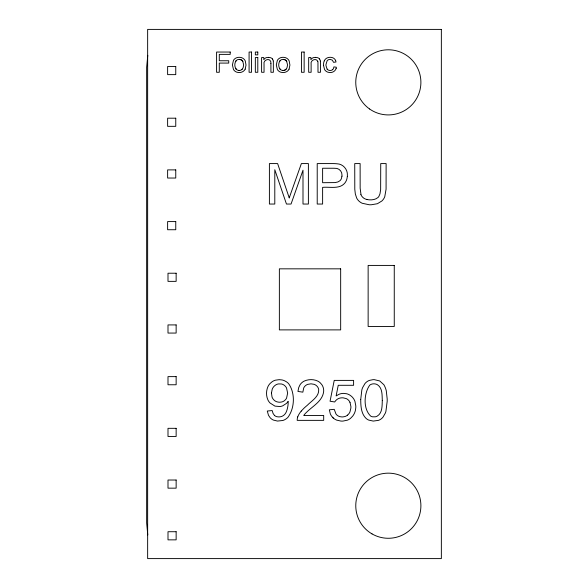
<?xml version="1.0" encoding="UTF-8"?>
<svg xmlns="http://www.w3.org/2000/svg" width="588" height="588" viewBox="0 0 588 588"><rect width="100%" height="100%" fill="white"/><g stroke="black" fill="none" stroke-linecap="round" stroke-linejoin="round"><path stroke-width="0.88" d="M147.786 55.323L146.647 67.164L146.647 523.085L147.786 534.926M336.108 68.421L336.387 67.252L333.933 66.885L333.396 68.627A3.278 3.278 0 0 1 332.661 69.575M245.181 69.134L246.019 65.062L245.277 60.968A6.218 6.218 0 0 0 244.351 59.535A6.586 6.586 0 0 0 243.88 59.05A6.277 6.277 0 0 0 240.992 57.514L239.955 57.352A8.702 8.702 0 0 0 238.89 57.33L238.243 57.374A6.659 6.659 0 0 0 234.641 58.925A5.755 5.755 0 0 0 233.473 60.358L232.407 64.923L233.465 69.48A5.88 5.88 0 0 0 234.289 70.567A6.196 6.196 0 0 0 237.096 72.251L238.478 72.493A8.813 8.813 0 0 0 239.22 72.522A7.203 7.203 0 0 0 242.734 71.648A6.056 6.056 0 0 0 245.189 69.141M289.075 69.134L289.913 65.062L289.171 60.968A6.218 6.218 0 0 0 288.245 59.535A6.586 6.586 0 0 0 287.775 59.05A6.277 6.277 0 0 0 284.886 57.514L283.85 57.352A8.702 8.702 0 0 0 282.784 57.33L282.137 57.374A6.659 6.659 0 0 0 278.536 58.925A5.755 5.755 0 0 0 277.367 60.358L276.309 64.923L277.367 69.48A5.88 5.88 0 0 0 278.183 70.567A6.196 6.196 0 0 0 280.99 72.251L282.372 72.493A8.813 8.813 0 0 0 283.122 72.522A7.203 7.203 0 0 0 286.635 71.648A6.056 6.056 0 0 0 289.083 69.141M236.258 60.608C234.318 62.931 234.318 66.9 236.258 69.23M286.069 69.23A4.028 4.028 0 0 1 283.578 70.428A4.028 4.028 0 0 0 285.915 69.391L286.981 67.811L287.444 65.518A11.811 11.811 0 0 0 287.459 64.504L286.643 61.343A3.976 3.976 0 0 0 286.216 60.785L286.062 60.615A4.042 4.042 0 0 0 283.57 59.41L283.35 59.41A4.917 4.917 0 0 0 282.659 59.425A4.057 4.057 0 0 0 280.153 60.601C278.22 62.938 278.212 66.9 280.153 69.23A4.05 4.05 0 0 0 282.659 70.428M301.21 411.093L304.018 408.175A70.494 70.494 0 0 1 307.289 405.301C311.603 400.825 319.1 396.768 318.703 389.646A6.233 6.233 0 0 0 317.564 386.867L317.123 386.331A7.629 7.629 0 0 0 316.337 385.574A7.218 7.218 0 0 0 314.117 384.324L310.971 383.824L307.656 384.376A7.21 7.21 0 0 0 304.812 386.316A7.056 7.056 0 0 0 303.731 387.933L302.842 392.159L297.94 391.424L298.741 387.499L300.027 384.817A10.437 10.437 0 0 1 301.887 382.67A10.922 10.922 0 0 1 304.253 381.083C308.502 379.142 313.72 379.106 317.932 381.178A10.797 10.797 0 0 1 320.291 382.884L321.776 384.596A10.253 10.253 0 0 1 323.356 388.051L323.635 389.719A12.679 12.679 0 0 1 323.679 391.189C322.819 401.148 312.522 406.146 306.238 412.6A16.883 16.883 0 0 0 303.768 415.451L323.687 415.459L323.687 420.361L297.205 420.361A9.254 9.254 0 0 1 297.763 416.863M242.006 69.377L243.087 67.811L243.55 65.518A11.811 11.811 0 0 0 243.564 64.504L242.748 61.343M347.501 415.135L347.831 414.849A8.879 8.879 0 0 0 349.956 411.923L350.867 408.101A15.523 15.523 0 0 0 350.896 406.477L350 402.376M239.456 70.435L239.684 70.42A4.851 4.851 0 0 1 238.765 70.42M283.35 70.435L283.578 70.42A4.851 4.851 0 0 1 282.659 70.42M268.415 57.323L266.349 57.646A4.932 4.932 0 0 0 264.688 58.624L263.799 59.645L263.799 57.565L261.594 57.565L261.594 72.28L264.041 72.28L264.041 64.327C262.843 60.439 268.936 57.521 270.656 61.262A7.828 7.828 0 0 1 270.87 63.423M315.491 57.323L313.433 57.646A4.932 4.932 0 0 0 311.772 58.624L310.883 59.645L310.883 57.565L308.678 57.565L308.678 72.28L311.125 72.28L311.125 64.327C309.927 60.439 316.021 57.521 317.74 61.262M236.251 60.601A4.057 4.057 0 0 1 238.765 59.417A4.917 4.917 0 0 1 239.456 59.41L239.676 59.425A4.042 4.042 0 0 1 242.822 61.505M366.963 199.538C370.653 200.221 374.982 200.067 377.959 197.524A5.726 5.726 0 0 0 378.856 196.458L379.958 193.915L380.642 189.593L380.73 163.582L386.125 163.582L386.081 189.189L384.765 196.686A11.37 11.37 0 0 1 381.855 200.993L377.415 203.72L371.241 204.771A30.003 30.003 0 0 1 369.154 204.749L362.274 203.279A12.686 12.686 0 0 1 360.495 202.301A11.128 11.128 0 0 1 356.666 198.046L355.336 193.974L354.792 189.307L354.733 163.582L360.128 163.582L360.15 188.189L360.973 194.356M274.478 415.422L273.06 413.445L272.185 410.556L267.283 411.041L268.488 415.29L270.171 417.767A9.967 9.967 0 0 0 273.376 420.067L277.455 421.059L282.777 420.501A12.201 12.201 0 0 0 284.643 419.744A12.385 12.385 0 0 0 287.922 417.348C294.772 408.109 295.33 393.078 288.62 383.641A12.48 12.48 0 0 0 286.4 381.788L284.732 380.855A12.605 12.605 0 0 0 282.064 379.958L279.212 379.657L275.39 380.186A11.532 11.532 0 0 0 272.082 381.774L270.164 383.42A12.238 12.238 0 0 0 267.959 386.581C266.092 390.741 266.048 395.746 267.9 399.913A11.885 11.885 0 0 0 270.017 402.978L274.956 406.117L279.969 406.536A10.893 10.893 0 0 0 282.755 405.801L286.371 403.464A10.981 10.981 0 0 0 288.127 401.317L288.157 402.302A25.159 25.159 0 0 1 287.51 407.991A22.146 22.146 0 0 1 286.172 412.151L285.65 413.092A7.894 7.894 0 0 1 282.857 415.885A7.997 7.997 0 0 1 278.499 416.899L276.97 416.716A5.806 5.806 0 0 1 274.478 415.422M286.062 60.615L285.9 60.461A4.042 4.042 0 0 0 283.35 59.403M327.126 69.127L325.98 65.606A13.384 13.384 0 0 1 325.972 64.555L327.141 60.726A3.91 3.91 0 0 1 329.523 59.439L329.75 59.425A4.888 4.888 0 0 1 330.213 59.403L332.338 60.145L333.565 62.35L336.02 61.983L335.645 60.682M323.518 65.43L324.547 69.487A5.88 5.88 0 0 0 325.355 70.575A6.056 6.056 0 0 0 328.126 72.251L329.493 72.493A8.761 8.761 0 0 0 330.537 72.522L331.118 72.478A5.946 5.946 0 0 0 336.152 68.436M270.914 63.423L270.914 72.28L273.361 72.28L273.354 62.49A13.553 13.553 0 0 0 273.266 61.064M366.971 199.494A8.203 8.203 0 0 1 360.811 194.422M297.719 416.841A18.875 18.875 0 0 1 301.247 411.122M347.501 415.135A7.754 7.754 0 0 1 344.862 416.547L343.113 416.885A10.341 10.341 0 0 1 341.782 416.921L339.952 416.664A7.144 7.144 0 0 1 336.909 415.025A6.96 6.96 0 0 1 335.961 413.952L334.234 409.329L329.324 409.821L330.324 413.901A11.495 11.495 0 0 0 336.659 420.119L340.827 421.052A17.985 17.985 0 0 0 342.98 421.081L347.442 420.155A11.863 11.863 0 0 0 350.551 418.318L352.653 416.15A14.553 14.553 0 0 0 355.373 410.527L355.762 407.954A18.61 18.61 0 0 0 355.799 405.874L354.924 401.31A12.223 12.223 0 0 0 352.697 397.554A13.362 13.362 0 0 0 351.352 396.216L349.889 395.136A11.187 11.187 0 0 0 346.626 393.747L343.561 393.387A11.848 11.848 0 0 0 338.828 394.394L336.123 395.945L338.24 385.294L353.601 385.294L353.601 380.392L334.234 380.392L330.059 401.236L334.719 401.971A8.945 8.945 0 0 1 337.733 398.965A8.511 8.511 0 0 1 341.856 397.833A12.407 12.407 0 0 1 343.164 397.841L346.214 398.583A7.394 7.394 0 0 1 348.287 399.972A7.85 7.85 0 0 1 350 402.376M333.264 418.009A11.951 11.951 0 0 1 332.448 417.208M235.678 61.336A3.851 3.851 0 0 1 236.104 60.777M239.456 59.403A4.042 4.042 0 0 1 242.726 61.306M242.175 69.23A4.028 4.028 0 0 1 239.661 70.435M238.765 70.428A4.05 4.05 0 0 1 236.251 69.237M236.104 69.061A3.881 3.881 0 0 1 235.678 68.495M268.429 57.484A5.013 5.013 0 0 1 272.553 58.954M272.472 59.035A4.873 4.873 0 0 1 273.214 60.873M279.579 61.336A3.851 3.851 0 0 1 279.998 60.777M279.998 69.061A3.881 3.881 0 0 1 279.579 68.495M286.216 60.785A4.05 4.05 0 0 1 286.76 61.549M317.785 61.255A7.828 7.828 0 0 1 317.954 63.423L317.998 72.28L320.445 72.28L320.438 62.49A13.553 13.553 0 0 0 320.35 61.064M315.513 57.484A5.013 5.013 0 0 1 319.637 58.954M319.556 59.035A4.873 4.873 0 0 1 320.298 60.873M327.119 69.127A3.844 3.844 0 0 0 329.478 70.406L329.699 70.42A3.954 3.954 0 0 0 332.698 69.612M323.569 65.422A10.511 10.511 0 0 1 324.245 60.836M324.304 60.858A5.579 5.579 0 0 1 326.678 58.183A7.218 7.218 0 0 1 330.177 57.323A8.666 8.666 0 0 1 330.765 57.337L331.581 57.44A5.358 5.358 0 0 1 335.704 60.66M360.723 399.502C360.789 405.999 361.054 413.614 366.074 418.406A10.496 10.496 0 0 0 368.713 420.082L373.233 421.081L378.488 420.361A10.114 10.114 0 0 0 381.34 418.766A11.407 11.407 0 0 0 383.023 417.098L385.346 413.063A20.382 20.382 0 0 0 385.912 411.416L387.191 401.273A72.89 72.89 0 0 0 387.183 398.921L386.287 390.8A21.881 21.881 0 0 0 383.876 384.736L379.752 380.973L374.365 379.664A16.126 16.126 0 0 0 372.873 379.694L369.448 380.392A10.136 10.136 0 0 0 366.603 381.972A11.37 11.37 0 0 0 364.92 383.633L362.59 387.668A20.602 20.602 0 0 0 361.848 389.903L360.723 399.502M382.296 400.377C382.053 405.749 382.56 412.967 377.202 416.12A6.527 6.527 0 0 1 375.24 416.819L372.674 416.819A6.542 6.542 0 0 1 370.712 416.12C362.943 408.888 363.899 393.379 369.69 385.191A6.483 6.483 0 0 1 372.219 384.008L373.042 383.868A8.092 8.092 0 0 1 374.35 383.839L375.225 383.942A6.659 6.659 0 0 1 377.599 384.861C382.567 388.22 382.038 395.114 382.296 400.377M271.465 392.997L272.031 397.032A8.048 8.048 0 0 0 274.346 400.369A7.468 7.468 0 0 0 277.132 401.876L278.771 402.177A10.092 10.092 0 0 0 280.079 402.207L281.703 401.979A7.247 7.247 0 0 0 284.504 400.626L285.386 399.803A7.541 7.541 0 0 0 286.576 398.113L287.635 393.115L286.576 388.073A8.019 8.019 0 0 0 285.393 386.331A8.453 8.453 0 0 0 284.812 385.75L284.202 385.236A7.005 7.005 0 0 0 281.395 383.979L278.514 383.92A7.387 7.387 0 0 0 275.5 385.103L274.5 385.89A9.54 9.54 0 0 0 273.589 386.867A8.989 8.989 0 0 0 272.222 389.197L271.465 392.997M341.951 176.194L341.319 178.789A6.101 6.101 0 0 1 339.871 180.781L337.88 181.957L335.072 182.589L322.614 182.714L322.614 168.242L333.065 168.242A47.635 47.635 0 0 1 334.623 168.278C338.526 167.823 342.142 171.071 341.981 175.026A10.768 10.768 0 0 1 341.951 176.194M347.332 176.429L346.935 178.789A12.01 12.01 0 0 1 344.943 182.919C339.761 189.556 329.559 186.594 322.614 187.374L322.614 204.043L317.219 204.043L317.219 163.582L333.08 163.589A41.66 41.66 0 0 1 336.983 163.787C342.936 163.898 347.714 169.285 347.383 175.18A15.523 15.523 0 0 1 347.332 176.429M289.23 197.862L277.617 163.582L269.4 163.582L269.4 204.043L274.794 204.043L274.794 169.712L286.459 204.043L291.053 204.043L302.996 170.204L302.996 204.043L308.391 204.043L308.391 163.582L301.372 163.582L289.23 197.862M441.353 29.4L147.647 29.4L147.647 558.6L441.353 558.6L441.353 29.4M230.202 52.045L216.59 52.045L216.59 72.28L219.287 72.28L219.287 63.085L228.732 63.085L228.732 60.755L219.287 60.755L219.287 54.375L230.202 54.375L230.202 52.045M251.539 52.045L249.084 52.045L249.084 72.28L251.539 72.28L251.539 52.045M257.794 52.045L255.339 52.045L255.339 54.868L257.794 54.868L257.794 52.045M304.143 52.045L301.446 52.045L301.446 72.28L304.143 72.28L304.143 52.045M257.794 57.565L255.339 57.565L255.339 72.28L257.794 72.28L257.794 57.565M175.761 66.495L167.624 66.495L167.624 74.632L175.761 74.632L175.761 66.495M175.761 118.195L167.624 118.195L167.624 126.332L175.761 126.332L175.761 118.195M175.761 169.888L167.624 169.888L167.624 178.032L175.761 178.032L175.761 169.888M175.761 221.588L167.624 221.588L167.624 229.732L175.761 229.732L175.761 221.588M394.261 265.416L368.139 265.416L368.139 326.472L394.261 326.472L394.261 265.416M340.665 268.834L279.366 268.834L279.366 329.89L340.665 329.89L340.665 268.834M176.143 273.222L167.999 273.222L167.999 281.365L176.143 281.365L176.143 273.222M176.143 324.921L167.999 324.921L167.999 333.065L176.143 333.065L176.143 324.921M176.143 376.621L167.999 376.621L167.999 384.765L176.143 384.765L176.143 376.621M176.143 428.321L167.999 428.321L167.999 436.465L176.143 436.465L176.143 428.321M176.143 480.021L167.999 480.021L167.999 488.158L176.143 488.158L176.143 480.021M176.143 531.721L167.999 531.721L167.999 539.857L176.143 539.857L176.143 531.721M372.05 533.919A32.568 32.568 0 0 0 420.898 505.717A32.568 32.568 0 0 0 372.05 477.515A32.568 32.568 0 0 0 372.05 533.919M369.58 108.986A32.568 32.568 0 0 0 420.765 85.282A32.568 32.568 0 0 0 374.652 52.802A32.568 32.568 0 0 0 369.58 108.986"/></g></svg>
